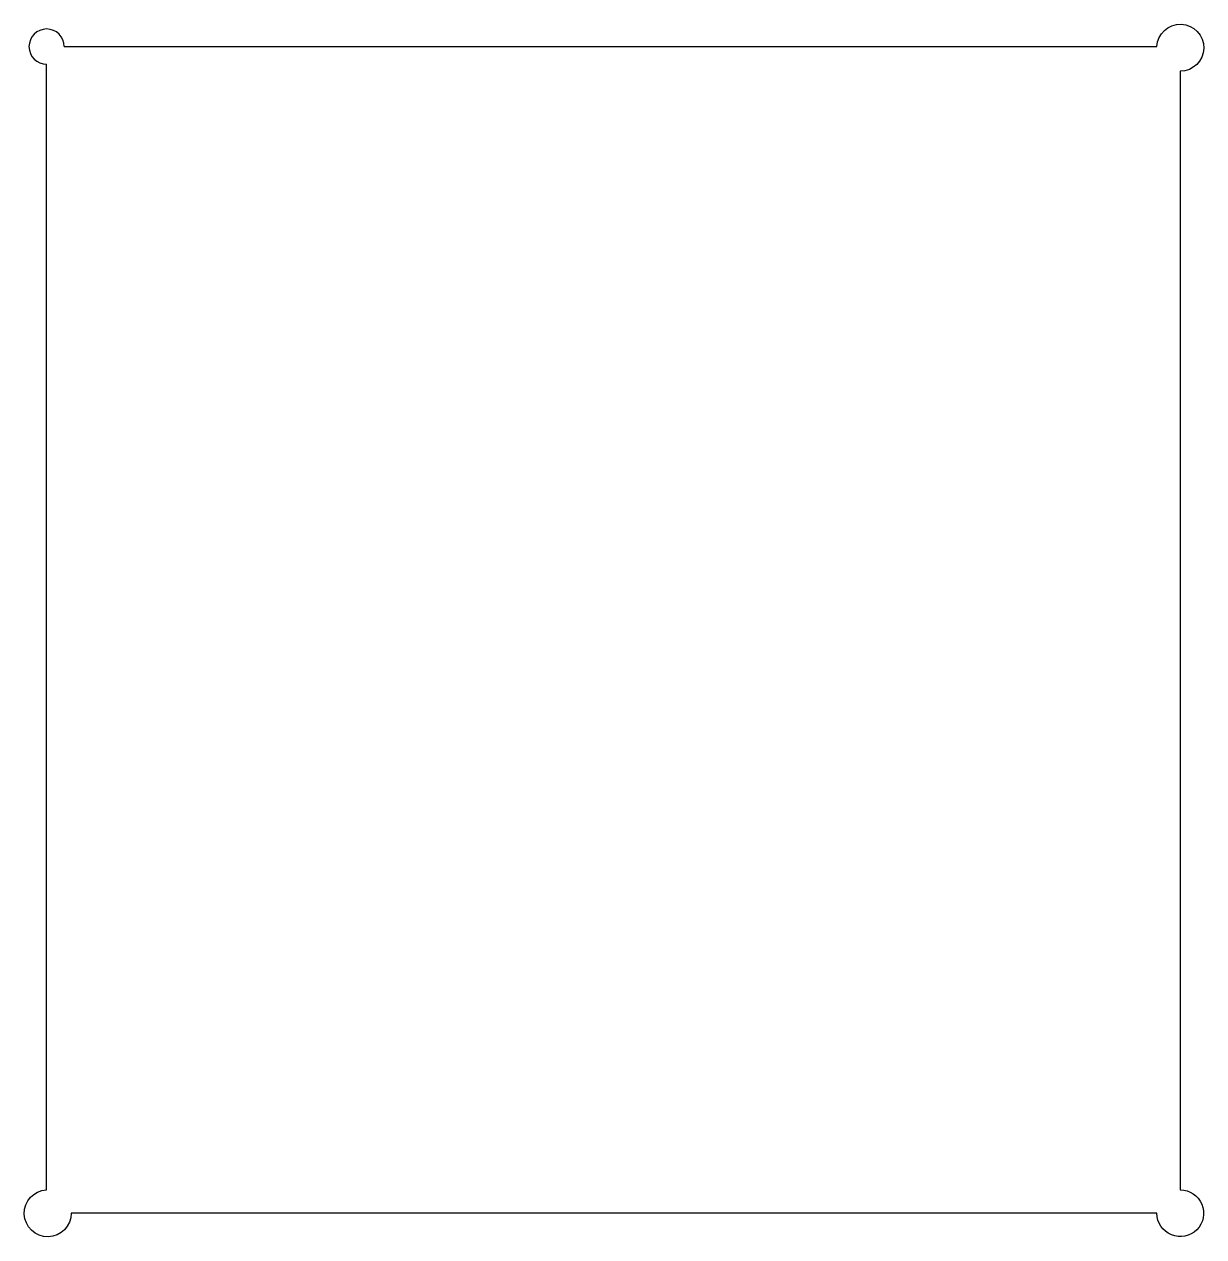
# Model space of a CAD drawing. Extents: x 17 to 117, y -26 to 77.
import ezdxf

# ---------------------------------------------------------------- set-up
doc = ezdxf.new("R2010")
doc.units = 0
doc.header["$MEASUREMENT"] = 0
doc.layers.get('0').update_dxf_attribs({"linetype": 'CONTINUOUS'})

msp = doc.modelspace()

# ---------------------------------------------------------------- linework, layer by layer
at = {"linetype": 'Continuous'}
msp.add_lwpolyline([(20.48, 75.21), (113.5, 75.21, -2.331021), (115.5, 73.11), (115.49, -22.13, -2.41459), (113.5, -24.13), (21.08, -24.13, -2.331321), (18.98, -22.13), (18.98, 73.71)], format="xyb", dxfattribs=at)
msp.add_lwpolyline([(113.5, 75.11)], close=True, dxfattribs=at)
msp.add_arc((18.98, 75.21), 1.5, 0, 270, dxfattribs=at)

doc.saveas('drawing.dxf')
